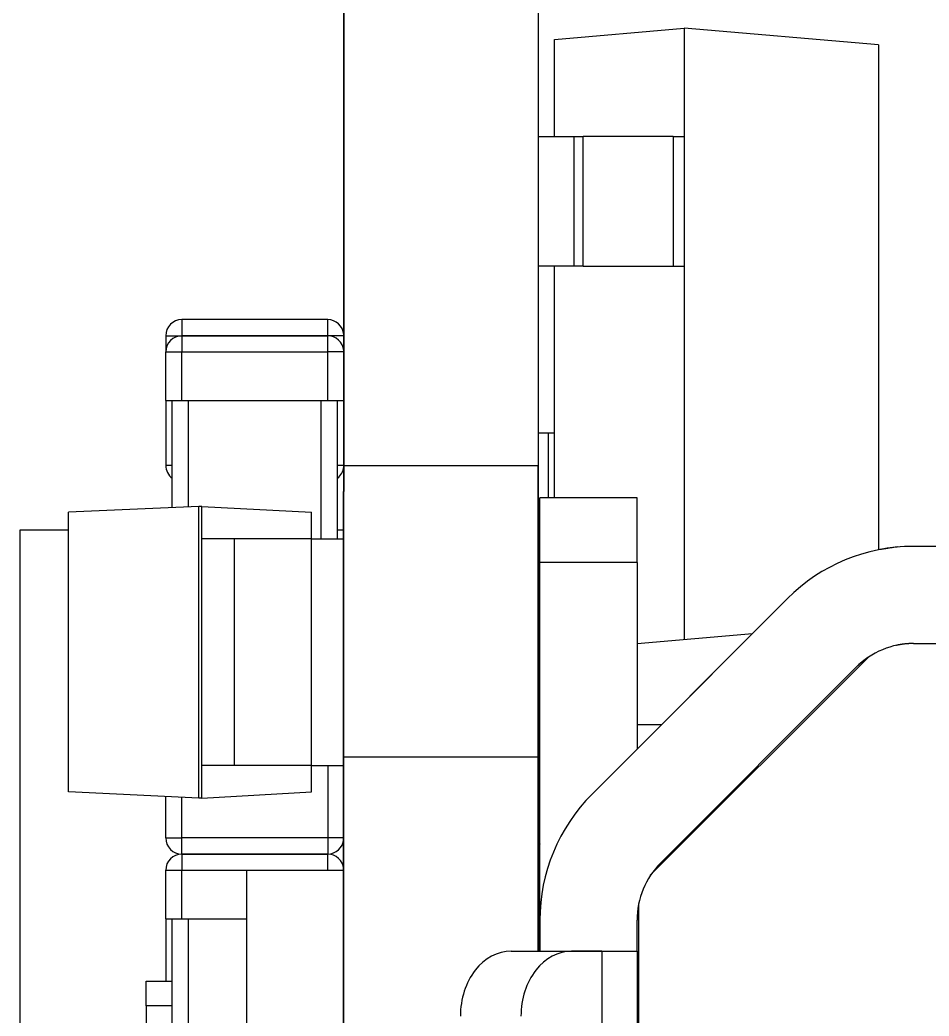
# Model space of a CAD drawing. Extents: x 68 to 194, y 85 to 140.
# Drawn here: x 183.542 to 186.348, y 107.65 to 110.725 of the extents above; entities that cross this region are included whole.
import ezdxf

# ---------------------------------------------------------------- set-up
doc = ezdxf.new("R2010")
doc.units = 0
doc.layers.add('View005', color=7, linetype='CONTINUOUS')

msp = doc.modelspace()

# ---------------------------------------------------------------- linework, layer by layer
at = {"layer": 'View005'}
for p, q in [((184.542, 122.95), (184.542, 109.35)), ((184.542, 122.95), (184.542, 109.35)), ((184.542, 122.95), (184.542, 109.35)), ((185.142, 122.95), (185.142, 109.35)), ((185.142, 122.95), (185.142, 109.35)), ((185.192, 110.665), (185.592, 110.7)), ((185.192, 110.665), (185.592, 110.7)), ((186.192, 110.648), (185.592, 110.7)), ((185.592, 110.7), (185.592, 110.365)), ((186.192, 110.648), (185.592, 110.7)), ((185.592, 110.7), (185.592, 110.365)), ((184.541, 110.668), (184.542, 110.668)), ((184.541, 110.668), (184.542, 110.668)), ((185.142, 110.668), (185.142, 110.668)), ((185.142, 110.668), (185.142, 110.668)), ((185.192, 110.365), (185.192, 110.665)), ((185.192, 110.365), (185.192, 110.665)), ((186.192, 110.648), (186.192, 109.089)), ((186.192, 110.648), (186.192, 109.089)), ((185.142, 110.365), (185.142, 110.365)), ((185.142, 110.365), (185.252, 110.365)), ((185.142, 110.365), (185.142, 110.365)), ((185.142, 110.365), (185.252, 110.365)), ((185.252, 110.365), (185.252, 109.965)), ((185.252, 110.365), (185.252, 109.965)), ((185.559, 110.365), (185.281, 110.365)), ((185.559, 110.365), (185.281, 110.365)), ((185.281, 109.965), (185.281, 110.365)), ((185.281, 109.965), (185.281, 110.365)), ((185.559, 110.365), (185.559, 109.965)), ((185.559, 110.365), (185.559, 109.965)), ((185.592, 110.365), (185.592, 109.965)), ((185.592, 110.365), (185.592, 109.965)), ((184.541, 110.267), (184.542, 110.267)), ((184.541, 110.267), (184.542, 110.267)), ((185.142, 110.267), (185.142, 110.267)), ((185.142, 110.267), (185.142, 110.267)), ((184.541, 109.968), (184.542, 109.968)), ((184.541, 109.968), (184.542, 109.968)), ((185.142, 109.968), (185.142, 109.968)), ((185.142, 109.968), (185.142, 109.968)), ((185.252, 109.965), (185.142, 109.965)), ((185.142, 109.965), (185.142, 109.965)), ((185.252, 109.965), (185.142, 109.965)), ((185.142, 109.965), (185.142, 109.965)), ((185.192, 109.25), (185.192, 109.965)), ((185.192, 109.25), (185.192, 109.965)), ((185.281, 109.965), (185.559, 109.965)), ((185.281, 109.965), (185.559, 109.965)), ((185.592, 109.965), (185.592, 109.45)), ((185.592, 109.965), (185.592, 109.45)), ((184.492, 109.8), (184.042, 109.8)), ((184.492, 109.8), (184.042, 109.8)), ((184.492, 109.8), (184.042, 109.8)), ((184.492, 109.8), (184.042, 109.8)), ((184.492, 109.8), (184.042, 109.8)), ((184.492, 109.8), (184.042, 109.8)), ((183.992, 109.75), (183.992, 109.7)), ((183.992, 109.75), (183.992, 109.7)), ((183.992, 109.75), (183.992, 109.7)), ((183.992, 109.75), (183.992, 109.7)), ((183.992, 109.75), (183.992, 109.7)), ((183.992, 109.75), (183.992, 109.7)), ((184.492, 109.75), (184.042, 109.75)), ((184.042, 109.75), (184.492, 109.75)), ((184.492, 109.75), (184.042, 109.75)), ((184.042, 109.75), (184.492, 109.75)), ((184.492, 109.75), (184.042, 109.75)), ((184.042, 109.75), (184.492, 109.75)), ((184.492, 109.75), (184.042, 109.75)), ((184.042, 109.75), (184.492, 109.75)), ((184.492, 109.75), (184.042, 109.75)), ((184.042, 109.75), (184.492, 109.75)), ((184.492, 109.75), (184.042, 109.75)), ((184.042, 109.75), (184.492, 109.75)), ((184.492, 109.75), (184.042, 109.75)), ((184.042, 109.75), (184.492, 109.75)), ((184.492, 109.75), (184.042, 109.75)), ((184.042, 109.75), (184.492, 109.75)), ((184.492, 109.75), (184.042, 109.75)), ((184.492, 109.75), (184.042, 109.75)), ((184.492, 109.75), (184.042, 109.75)), ((184.042, 109.75), (184.492, 109.75)), ((184.492, 109.75), (184.042, 109.75)), ((184.042, 109.75), (184.492, 109.75)), ((184.492, 109.75), (184.042, 109.75)), ((184.042, 109.75), (184.492, 109.75)), ((184.492, 109.75), (184.042, 109.75)), ((184.042, 109.75), (184.492, 109.75)), ((184.492, 109.75), (184.042, 109.75)), ((184.492, 109.75), (184.042, 109.75)), ((184.492, 109.75), (184.042, 109.75)), ((184.492, 109.75), (184.042, 109.75)), ((183.992, 109.55), (183.992, 109.7)), ((183.992, 109.55), (183.992, 109.7)), ((183.992, 109.55), (183.992, 109.7)), ((183.992, 109.55), (183.992, 109.7)), ((183.992, 109.55), (183.992, 109.7)), ((183.992, 109.55), (183.992, 109.7)), ((184.042, 109.55), (184.042, 109.7)), ((184.042, 109.55), (184.042, 109.7)), ((184.042, 109.7), (184.492, 109.7)), ((184.042, 109.7), (184.492, 109.7)), ((184.042, 109.55), (184.042, 109.7)), ((184.042, 109.55), (184.042, 109.7)), ((184.042, 109.7), (184.492, 109.7)), ((184.042, 109.7), (184.492, 109.7)), ((184.042, 109.55), (184.042, 109.7)), ((184.042, 109.7), (184.492, 109.7)), ((184.042, 109.55), (184.042, 109.7)), ((184.042, 109.7), (184.492, 109.7)), ((184.492, 109.55), (184.492, 109.7)), ((184.492, 109.55), (184.492, 109.7)), ((184.492, 109.55), (184.492, 109.7)), ((184.492, 109.55), (184.492, 109.7)), ((184.492, 109.55), (184.492, 109.7)), ((184.492, 109.55), (184.492, 109.7)), ((183.992, 109.55), (183.992, 109.35)), ((183.992, 109.55), (183.992, 109.35)), ((183.992, 109.55), (183.992, 109.35)), ((183.992, 109.55), (183.992, 109.35)), ((183.992, 109.55), (183.992, 109.35)), ((183.992, 109.55), (183.992, 109.35)), ((184.012, 109.22), (184.012, 109.55)), ((184.012, 109.22), (184.012, 109.55)), ((184.042, 109.55), (184.492, 109.55)), ((184.042, 109.55), (184.492, 109.55)), ((184.042, 109.55), (184.492, 109.55)), ((184.042, 109.55), (184.492, 109.55)), ((184.042, 109.55), (184.492, 109.55)), ((184.042, 109.55), (184.492, 109.55)), ((184.062, 109.222), (184.062, 109.55)), ((184.062, 109.222), (184.062, 109.55)), ((184.472, 109.123), (184.472, 109.55)), ((184.472, 109.123), (184.472, 109.55)), ((184.522, 109.123), (184.522, 109.55)), ((184.522, 109.123), (184.522, 109.55)), ((185.174, 109.45), (185.192, 109.45)), ((185.174, 109.45), (185.192, 109.45)), ((185.174, 109.25), (185.174, 109.45)), ((185.174, 109.25), (185.174, 109.45)), ((185.592, 109.45), (185.592, 109.05)), ((185.592, 109.45), (185.592, 109.05)), ((184.542, 109.35), (185.142, 109.35)), ((184.542, 109.35), (185.142, 109.35)), ((184.541, 109.332), (184.542, 109.332)), ((184.541, 109.332), (184.542, 109.332)), ((185.142, 109.332), (185.142, 107.85)), ((185.142, 109.332), (185.142, 107.85)), ((185.142, 109.332), (185.142, 107.85)), ((185.142, 109.332), (185.142, 107.85)), ((185.142, 109.332), (185.142, 109.332)), ((185.142, 109.332), (185.142, 109.332)), ((184.541, 108.278), (184.541, 109.269)), ((184.542, 109.269), (184.541, 109.269)), ((184.541, 108.278), (184.541, 109.269)), ((184.542, 109.269), (184.541, 109.269)), ((184.542, 108.278), (184.542, 109.269)), ((184.542, 108.278), (184.542, 109.269)), ((185.447, 109.25), (185.147, 109.25)), ((185.447, 109.25), (185.147, 109.25)), ((184.094, 109.223), (183.692, 109.205)), ((184.094, 109.223), (183.692, 109.205)), ((183.692, 108.342), (183.692, 109.205)), ((183.692, 108.342), (183.692, 109.205)), ((184.094, 108.323), (184.094, 109.223)), ((184.104, 109.223), (184.094, 109.223)), ((184.094, 108.323), (184.094, 109.223)), ((184.104, 109.223), (184.094, 109.223)), ((184.104, 108.323), (184.104, 109.223)), ((184.104, 109.223), (184.442, 109.205)), ((184.104, 108.323), (184.104, 109.223)), ((184.104, 109.223), (184.442, 109.205)), ((184.442, 109.123), (184.442, 109.205)), ((184.442, 109.123), (184.442, 109.205)), ((183.692, 109.15), (183.542, 109.15)), ((183.542, 109.15), (183.542, 105.65)), ((183.692, 109.15), (183.542, 109.15)), ((183.542, 109.15), (183.542, 105.65)), ((184.541, 109.15), (184.522, 109.15)), ((184.541, 109.15), (184.522, 109.15)), ((184.542, 109.15), (184.542, 109.15)), ((184.542, 109.15), (184.542, 109.15)), ((184.104, 108.423), (184.104, 109.123)), ((184.104, 108.423), (184.104, 109.123)), ((184.442, 109.123), (184.204, 109.123)), ((184.442, 109.123), (184.204, 109.123)), ((184.204, 108.423), (184.204, 109.123)), ((184.204, 108.423), (184.204, 109.123)), ((184.442, 108.423), (184.442, 109.123)), ((184.442, 108.423), (184.442, 109.123)), ((186.397, 109.1), (186.3, 109.1)), ((186.397, 109.1), (186.3, 109.1)), ((185.147, 109.07), (185.142, 109.07)), ((185.142, 109.07), (185.142, 109.07)), ((185.147, 109.07), (185.142, 109.07)), ((185.142, 109.07), (185.142, 109.07)), ((185.147, 107.85), (185.147, 109.05)), ((185.147, 107.85), (185.147, 109.05)), ((185.447, 109.05), (185.147, 109.05)), ((185.447, 109.05), (185.147, 109.05)), ((185.447, 109.05), (185.447, 108.474)), ((185.447, 109.05), (185.447, 108.474)), ((185.592, 109.05), (185.592, 108.812)), ((185.592, 109.05), (185.592, 108.812)), ((185.911, 108.939), (185.308, 108.335)), ((185.911, 108.939), (185.308, 108.335)), ((185.911, 108.939), (185.447, 108.474)), ((185.911, 108.939), (185.447, 108.474)), ((185.803, 108.83), (185.447, 108.799)), ((185.803, 108.83), (185.447, 108.799)), ((186.3, 108.8), (186.397, 108.8)), ((186.3, 108.8), (186.397, 108.8)), ((186.162, 108.758), (185.488, 108.085)), ((186.162, 108.758), (185.488, 108.085)), ((185.52, 108.123), (186.123, 108.727)), ((185.52, 108.123), (186.123, 108.727)), ((185.142, 108.62), (185.142, 108.62)), ((185.142, 108.62), (185.147, 108.62)), ((185.142, 108.62), (185.142, 108.62)), ((185.142, 108.62), (185.147, 108.62)), ((185.147, 108.55), (185.142, 108.55)), ((185.142, 108.55), (185.142, 108.55)), ((185.147, 108.55), (185.142, 108.55)), ((185.142, 108.55), (185.142, 108.55)), ((185.447, 108.55), (185.522, 108.55)), ((185.447, 108.55), (185.522, 108.55)), ((184.542, 108.45), (185.142, 108.45)), ((184.542, 102.25), (184.542, 108.45)), ((184.542, 108.45), (185.142, 108.45)), ((184.542, 102.25), (184.542, 108.45)), ((184.542, 102.25), (184.542, 108.45)), ((185.142, 107.85), (185.142, 108.45)), ((185.142, 107.85), (185.142, 108.45)), ((184.442, 108.423), (184.204, 108.423)), ((184.442, 108.423), (184.204, 108.423)), ((184.442, 108.342), (184.442, 108.423)), ((184.442, 108.342), (184.442, 108.423)), ((184.492, 108.423), (184.492, 108.2)), ((184.492, 108.423), (184.492, 108.2)), ((184.492, 108.423), (184.492, 108.2)), ((184.492, 108.423), (184.492, 108.2)), ((184.492, 108.423), (184.492, 108.2)), ((184.492, 108.423), (184.492, 108.2)), ((184.094, 108.323), (183.692, 108.342)), ((184.094, 108.323), (183.692, 108.342)), ((184.104, 108.323), (184.442, 108.342)), ((184.104, 108.323), (184.442, 108.342)), ((183.992, 108.2), (183.992, 108.328)), ((183.992, 108.2), (183.992, 108.328)), ((183.992, 108.2), (183.992, 108.328)), ((183.992, 108.2), (183.992, 108.328)), ((183.992, 108.2), (183.992, 108.328)), ((183.992, 108.2), (183.992, 108.328)), ((184.042, 108.2), (184.042, 108.326)), ((184.042, 108.2), (184.042, 108.326)), ((184.042, 108.2), (184.042, 108.326)), ((184.042, 108.2), (184.042, 108.326)), ((184.042, 108.2), (184.042, 108.326)), ((184.042, 108.2), (184.042, 108.326)), ((184.104, 108.323), (184.094, 108.323)), ((184.104, 108.323), (184.094, 108.323)), ((184.542, 108.278), (184.541, 108.278)), ((184.541, 108.125), (184.541, 108.278)), ((184.542, 108.278), (184.541, 108.278)), ((184.541, 108.125), (184.541, 108.278)), ((184.542, 108.125), (184.542, 108.278)), ((184.542, 108.125), (184.542, 108.278)), ((184.492, 108.2), (184.042, 108.2)), ((184.492, 108.2), (184.042, 108.2)), ((184.492, 108.2), (184.042, 108.2)), ((184.492, 108.2), (184.042, 108.2)), ((184.492, 108.2), (184.042, 108.2)), ((184.492, 108.2), (184.042, 108.2)), ((184.492, 108.15), (184.042, 108.15)), ((184.492, 108.15), (184.042, 108.15)), ((184.492, 108.15), (184.042, 108.15)), ((184.042, 108.15), (184.492, 108.15)), ((184.492, 108.15), (184.042, 108.15)), ((184.492, 108.15), (184.042, 108.15)), ((184.492, 108.15), (184.042, 108.15)), ((184.042, 108.15), (184.492, 108.15)), ((184.492, 108.15), (184.042, 108.15)), ((184.492, 108.15), (184.042, 108.15)), ((184.492, 108.15), (184.042, 108.15)), ((184.492, 108.15), (184.042, 108.15)), ((184.492, 108.15), (184.042, 108.15)), ((184.492, 108.15), (184.042, 108.15)), ((184.492, 108.15), (184.042, 108.15)), ((184.492, 108.15), (184.042, 108.15)), ((184.492, 108.15), (184.042, 108.15)), ((184.042, 108.15), (184.492, 108.15)), ((184.492, 108.15), (184.042, 108.15)), ((184.042, 108.15), (184.492, 108.15)), ((184.492, 108.15), (184.042, 108.15)), ((184.492, 108.15), (184.042, 108.15)), ((184.492, 108.15), (184.042, 108.15)), ((184.492, 108.15), (184.042, 108.15)), ((184.492, 108.15), (184.042, 108.15)), ((184.492, 108.15), (184.042, 108.15)), ((184.492, 108.15), (184.042, 108.15)), ((184.492, 108.15), (184.042, 108.15)), ((184.492, 108.15), (184.042, 108.15)), ((184.042, 108.15), (184.492, 108.15)), ((184.492, 108.15), (184.042, 108.15)), ((184.042, 108.15), (184.492, 108.15)), ((184.542, 108.125), (184.541, 108.125)), ((184.541, 107.575), (184.541, 108.125)), ((184.542, 108.125), (184.541, 108.125)), ((184.541, 107.575), (184.541, 108.125)), ((184.542, 107.575), (184.542, 108.125)), ((184.542, 107.575), (184.542, 108.125)), ((183.992, 107.95), (183.992, 108.1)), ((183.992, 107.95), (183.992, 108.1)), ((183.992, 107.95), (183.992, 108.1)), ((183.992, 107.95), (183.992, 108.1)), ((183.992, 107.95), (183.992, 108.1)), ((183.992, 107.95), (183.992, 108.1)), ((184.042, 107.95), (184.042, 108.1)), ((184.042, 107.95), (184.042, 108.1)), ((184.042, 108.1), (184.242, 108.1)), ((184.042, 108.1), (184.242, 108.1)), ((184.042, 107.95), (184.042, 108.1)), ((184.042, 107.95), (184.042, 108.1)), ((184.042, 108.1), (184.242, 108.1)), ((184.042, 108.1), (184.242, 108.1)), ((184.042, 107.95), (184.042, 108.1)), ((184.042, 108.1), (184.242, 108.1)), ((184.042, 107.95), (184.042, 108.1)), ((184.042, 108.1), (184.242, 108.1)), ((184.242, 107.6), (184.242, 108.1)), ((184.242, 108.1), (184.541, 108.1)), ((184.242, 107.6), (184.242, 108.1)), ((184.242, 108.1), (184.541, 108.1)), ((184.542, 108.1), (184.542, 108.1)), ((184.542, 108.1), (184.542, 108.1)), ((185.452, 107.996), (185.452, 107.14)), ((185.452, 107.996), (185.452, 107.14)), ((183.992, 107.95), (183.992, 107.758)), ((183.992, 107.95), (183.992, 107.758)), ((183.992, 107.95), (183.992, 107.758)), ((183.992, 107.95), (183.992, 107.758)), ((183.992, 107.95), (183.992, 107.758)), ((183.992, 107.95), (183.992, 107.758)), ((184.012, 107.35), (184.012, 107.95)), ((184.012, 107.35), (184.012, 107.95)), ((184.042, 107.95), (184.242, 107.95)), ((184.042, 107.95), (184.242, 107.95)), ((184.042, 107.95), (184.242, 107.95)), ((184.042, 107.95), (184.242, 107.95)), ((184.042, 107.95), (184.242, 107.95)), ((184.042, 107.95), (184.242, 107.95)), ((184.062, 107.35), (184.062, 107.95)), ((184.062, 107.35), (184.062, 107.95)), ((185.147, 107.946), (185.147, 107.85)), ((185.147, 107.946), (185.147, 107.85)), ((185.447, 107.85), (185.447, 107.946)), ((185.447, 107.85), (185.447, 107.946)), ((185.058, 107.85), (185.245, 107.85)), ((185.058, 107.85), (185.245, 107.85)), ((185.147, 107.85), (185.338, 107.85)), ((185.147, 107.85), (185.338, 107.85)), ((185.338, 107.85), (185.245, 107.85)), ((185.338, 107.85), (185.245, 107.85)), ((185.338, 107.85), (185.338, 102.85)), ((185.338, 107.85), (185.338, 102.85)), ((185.447, 107.85), (185.447, 102.85)), ((185.447, 107.85), (185.447, 102.85)), ((183.932, 107.758), (184.012, 107.758)), ((183.932, 107.758), (184.012, 107.758)), ((183.932, 107.682), (183.932, 106.818)), ((183.932, 107.682), (183.932, 106.818)), ((184.012, 107.682), (183.932, 107.682)), ((184.012, 107.682), (183.932, 107.682))]:
    msp.add_line(p, q, dxfattribs=at)
for centre, radius, start, end in [((184.042, 109.75), 0.05, 90, 180), ((184.042, 109.75), 0.05, 90, 180), ((184.042, 109.75), 0.05, 90, -180), ((184.042, 109.75), 0.05, 90, -180), ((184.042, 109.75), 0.05, 90, -180), ((184.042, 109.75), 0.05, 90, -180), ((184.042, 109.75), 0.05, 90, 180), ((184.042, 109.75), 0.05, 90, 180), ((184.492, 109.75), 0.05, 4.8088, 90), ((184.492, 109.75), 0.05, 4.8088, 90), ((184.492, 109.75), 0.05, 4.8088, 90), ((184.492, 109.75), 0.05, 4.8088, 90), ((184.492, 109.75), 0.05, 4.8088, 90), ((184.492, 109.75), 0.05, 4.8088, 90), ((184.492, 109.75), 0.05, 4.8088, 90), ((184.492, 109.75), 0.05, 4.8088, 90), ((184.042, 109.7), 0.05, 90, 180), ((184.042, 109.7), 0.05, 90, 180), ((184.042, 109.7), 0.05, 90, -180), ((184.042, 109.7), 0.05, 90, -180), ((184.042, 109.7), 0.05, 90, -180), ((184.042, 109.7), 0.05, 90, -180), ((184.042, 109.7), 0.05, 90, 180), ((184.042, 109.7), 0.05, 90, 180), ((184.492, 109.7), 0.05, 4.8088, 90), ((184.492, 109.7), 0.05, 4.8088, 90), ((184.492, 109.7), 0.05, 4.8088, 90), ((184.492, 109.7), 0.05, 4.8088, 90), ((184.492, 109.7), 0.05, 4.8088, 90), ((184.492, 109.7), 0.05, 4.8088, 90), ((184.492, 109.75), 0.05, 0, 0.3624), ((184.492, 109.75), 0.05, 0, 0.3624), ((184.492, 109.75), 0.05, 0, 0.3624), ((184.492, 109.75), 0.05, 0, 0.3624), ((184.492, 109.75), 0.05, 0, 0.3624), ((184.492, 109.75), 0.05, 0, 0.3624), ((184.492, 109.75), 0.05, 0, 0.3624), ((184.492, 109.75), 0.05, 0, 0.3624), ((184.492, 109.7), 0.05, 0, 0.3624), ((184.492, 109.7), 0.05, 0, 0.3624), ((184.492, 109.7), 0.05, 0, 0.3624), ((184.492, 109.7), 0.05, 0, 0.3624), ((184.492, 109.7), 0.05, 0, 0.3624), ((184.492, 109.7), 0.05, 0, 0.3624), ((184.042, 109.35), 0.05, 180, -126.87), ((184.042, 109.35), 0.05, 180, -126.87), ((184.042, 109.35), 0.05, 180, -126.87), ((184.042, 109.35), 0.05, 180, -126.87), ((184.042, 109.35), 0.05, 180, -126.87), ((184.042, 109.35), 0.05, 180, -126.87), ((184.042, 109.35), 0.05, 180, -126.87), ((184.042, 109.35), 0.05, 180, -126.87), ((184.492, 109.35), 0.05, -0.3624, 0), ((184.492, 109.35), 0.05, -0.3624, 0), ((184.492, 109.35), 0.05, -0.3624, 0), ((184.492, 109.35), 0.05, -0.3624, 0), ((184.492, 109.35), 0.05, -0.3624, 0), ((184.492, 109.35), 0.05, -0.3624, 0), ((184.492, 109.35), 0.05, -0.3624, 0), ((184.492, 109.35), 0.05, -0.3624, 0), ((184.492, 109.35), 0.05, -53.1301, -4.8088), ((184.492, 109.35), 0.05, -53.1301, -4.8088), ((184.492, 109.35), 0.05, -53.1301, -4.8088), ((184.492, 109.35), 0.05, -53.1301, -4.8088), ((184.492, 109.35), 0.05, -53.1301, -4.8088), ((184.492, 109.35), 0.05, -53.1301, -4.8088), ((184.492, 109.35), 0.05, -53.1301, -4.8088), ((184.492, 109.35), 0.05, -53.1301, -4.8088), ((186.3, 108.55), 0.55, 90, 135), ((186.3, 108.55), 0.55, 90, 135), ((186.3, 108.55), 0.25, 90, 135), ((186.3, 108.55), 0.25, 90, 135), ((186.3, 108.55), 0.25, 123.522, 135.051), ((186.3, 108.55), 0.25, 123.522, 135.051), ((185.697, 107.946), 0.55, 135, 180), ((185.697, 107.946), 0.55, 135, 180), ((184.042, 108.2), 0.05, 180, -90), ((184.042, 108.2), 0.05, 180, -90), ((184.042, 108.2), 0.05, 180, -90), ((184.042, 108.2), 0.05, 180, -90), ((184.042, 108.2), 0.05, 180, -90), ((184.042, 108.2), 0.05, 180, -90), ((184.042, 108.2), 0.05, 180, -90), ((184.042, 108.2), 0.05, 180, -90), ((184.042, 108.2), 0.05, 180, -90), ((184.042, 108.2), 0.05, 180, -90), ((184.492, 108.2), 0.05, -90, -4.8088), ((184.492, 108.2), 0.05, -90, -4.8088), ((184.492, 108.2), 0.05, -90, -4.8088), ((184.492, 108.2), 0.05, -90, -4.8088), ((184.492, 108.2), 0.05, -90, -4.8088), ((184.492, 108.2), 0.05, -90, -4.8088), ((184.492, 108.2), 0.05, -90, -4.8088), ((184.492, 108.2), 0.05, -90, -4.8088), ((184.492, 108.2), 0.05, -90, -4.8088), ((184.492, 108.2), 0.05, -90, -4.8088), ((184.492, 108.2), 0.05, -90, -4.8088), ((184.492, 108.2), 0.05, -90, -4.8088), ((184.492, 108.2), 0.05, -90, -4.8088), ((184.492, 108.2), 0.05, -90, -4.8088), ((184.492, 108.2), 0.05, -90, -4.8088), ((184.492, 108.2), 0.05, -90, -4.8088), ((184.492, 108.2), 0.05, -90, -4.8088), ((184.492, 108.2), 0.05, -90, -4.8088), ((184.492, 108.2), 0.05, -0.3624, 0), ((184.492, 108.2), 0.05, -0.3624, 0), ((184.492, 108.2), 0.05, -0.3624, 0), ((184.492, 108.2), 0.05, -0.3624, 0), ((184.492, 108.2), 0.05, -0.3624, 0), ((184.492, 108.2), 0.05, -0.3624, 0), ((184.492, 108.2), 0.05, -0.3624, 0), ((184.492, 108.2), 0.05, -0.3624, 0), ((184.492, 108.2), 0.05, -0.3624, 0), ((184.492, 108.2), 0.05, -0.3624, 0), ((184.492, 108.2), 0.05, -0.3624, 0), ((184.492, 108.2), 0.05, -0.3624, 0), ((184.492, 108.2), 0.05, -0.3624, 0), ((184.492, 108.2), 0.05, -0.3624, 0), ((184.492, 108.2), 0.05, -0.3624, 0), ((184.492, 108.2), 0.05, -0.3624, 0), ((184.492, 108.2), 0.05, -0.3624, 0), ((184.492, 108.2), 0.05, -0.3624, 0), ((185.242, 108.15), 0.1, 161.805, 176.6), ((185.242, 108.15), 0.1, 161.805, 176.6), ((185.242, 108.15), 0.1, 161.805, 176.6), ((185.242, 108.15), 0.1, 161.805, 176.6), ((185.242, 108.15), 0.1, 161.805, 176.6), ((185.242, 108.15), 0.1, 161.805, 176.6), ((184.042, 108.1), 0.05, 90, 180), ((184.042, 108.1), 0.05, 90, 180), ((184.042, 108.1), 0.05, 90, -180), ((184.042, 108.1), 0.05, 90, -180), ((184.042, 108.1), 0.05, 90, -180), ((184.042, 108.1), 0.05, 90, -180), ((184.042, 108.1), 0.05, 90, 180), ((184.042, 108.1), 0.05, 90, 180), ((184.492, 108.1), 0.05, 4.8088, 90), ((184.492, 108.1), 0.05, 4.8088, 90), ((184.492, 108.1), 0.05, 4.8088, 90), ((184.492, 108.1), 0.05, 4.8088, 90), ((184.492, 108.1), 0.05, 4.8088, 90), ((184.492, 108.1), 0.05, 4.8088, 90), ((185.242, 108.15), 0.1, 179.744, 180), ((185.242, 108.15), 0.1, 179.744, 180), ((185.242, 108.15), 0.1, 179.744, 180), ((185.242, 108.15), 0.1, 179.744, 180), ((185.242, 108.15), 0.1, 179.744, 180), ((185.242, 108.15), 0.1, 179.744, 180), ((185.697, 107.946), 0.25, 135, 180), ((185.697, 107.946), 0.25, 135, 180), ((185.697, 107.946), 0.25, 135, 180), ((185.697, 107.946), 0.25, 135, 180), ((184.492, 108.1), 0.05, 0, 0.3624), ((184.492, 108.1), 0.05, 0, 0.3624), ((184.492, 108.1), 0.05, 0, 0.3624), ((184.492, 108.1), 0.05, 0, 0.3624), ((184.492, 108.1), 0.05, 0, 0.3624), ((184.492, 108.1), 0.05, 0, 0.3624)]:
    msp.add_arc(centre, radius, start, end, dxfattribs=at)
for centre, major_axis, start_param, end_param in [((185.058, 107.65), (0, 0.2), -6.28319, -4.71239), ((185.058, 107.65), (0, 0.2), -6.28319, -4.71239), ((185.245, 107.65), (0, -0.2), 3.14159, 4.71239), ((185.245, 107.65), (0, -0.2), 3.14159, 4.71239)]:
    msp.add_ellipse(centre, major_axis=major_axis, ratio=0.781629, start_param=start_param, end_param=end_param, dxfattribs=at)
for points, degree in [([(185.142, 111.032), (185.142, 110.926), (185.142, 110.774), (185.142, 110.667)], 3), ([(185.142, 111.032), (185.142, 110.926), (185.142, 110.774), (185.142, 110.667)], 3), ([(185.142, 111.032), (185.142, 110.926), (185.142, 110.774), (185.142, 110.667)], 3), ([(185.142, 111.032), (185.142, 110.926), (185.142, 110.774), (185.142, 110.667)], 3), ([(184.541, 110.96), (184.541, 110.864), (184.541, 110.751), (184.541, 110.668)], 3), ([(184.541, 110.96), (184.541, 110.864), (184.541, 110.751), (184.541, 110.668)], 3), ([(184.542, 110.96), (184.542, 110.864), (184.542, 110.751), (184.542, 110.668)], 3), ([(184.542, 110.96), (184.542, 110.864), (184.542, 110.751), (184.542, 110.668)], 3), ([(185.252, 110.365), (185.253, 110.365), (185.281, 110.365)], 2), ([(185.252, 110.365), (185.253, 110.365), (185.281, 110.365)], 2), ([(185.559, 110.365), (185.59, 110.365), (185.592, 110.365)], 2), ([(185.559, 110.365), (185.59, 110.365), (185.592, 110.365)], 2), ([(185.281, 109.965), (185.253, 109.965), (185.252, 109.965)], 2), ([(185.281, 109.965), (185.253, 109.965), (185.252, 109.965)], 2), ([(185.559, 109.965), (185.59, 109.965), (185.592, 109.965)], 2), ([(185.559, 109.965), (185.59, 109.965), (185.592, 109.965)], 2), ([(184.042, 109.8), (184.042, 109.801), (184.042, 109.777), (184.042, 109.75)], 3), ([(184.042, 109.8), (184.042, 109.801), (184.042, 109.777), (184.042, 109.75)], 3), ([(184.042, 109.8), (184.042, 109.801), (184.042, 109.777), (184.042, 109.75)], 3), ([(184.042, 109.8), (184.042, 109.801), (184.042, 109.777), (184.042, 109.75)], 3), ([(184.042, 109.8), (184.042, 109.801), (184.042, 109.777), (184.042, 109.75)], 3), ([(184.042, 109.8), (184.042, 109.801), (184.042, 109.777), (184.042, 109.75)], 3), ([(184.492, 109.75), (184.492, 109.777), (184.492, 109.801), (184.492, 109.8)], 3), ([(184.492, 109.75), (184.492, 109.777), (184.492, 109.801), (184.492, 109.8)], 3), ([(184.492, 109.75), (184.492, 109.777), (184.492, 109.801), (184.492, 109.8)], 3), ([(184.492, 109.75), (184.492, 109.777), (184.492, 109.801), (184.492, 109.8)], 3), ([(184.492, 109.75), (184.492, 109.777), (184.492, 109.801), (184.492, 109.8)], 3), ([(184.492, 109.75), (184.492, 109.777), (184.492, 109.801), (184.492, 109.8)], 3), ([(183.992, 109.75), (183.991, 109.75), (184.015, 109.75), (184.042, 109.75)], 3), ([(183.992, 109.75), (183.991, 109.75), (184.015, 109.75), (184.042, 109.75)], 3), ([(183.992, 109.75), (183.991, 109.75), (184.015, 109.75), (184.042, 109.75)], 3), ([(183.992, 109.75), (183.991, 109.75), (184.015, 109.75), (184.042, 109.75)], 3), ([(183.992, 109.75), (183.991, 109.75), (184.015, 109.75), (184.042, 109.75)], 3), ([(183.992, 109.75), (183.991, 109.75), (184.015, 109.75), (184.042, 109.75)], 3), ([(184.042, 109.75), (184.042, 109.751), (184.042, 109.727), (184.042, 109.7)], 3), ([(184.042, 109.75), (184.042, 109.751), (184.042, 109.727), (184.042, 109.7)], 3), ([(184.042, 109.75), (184.042, 109.751), (184.042, 109.727), (184.042, 109.7)], 3), ([(184.042, 109.75), (184.042, 109.751), (184.042, 109.727), (184.042, 109.7)], 3), ([(184.042, 109.75), (184.042, 109.751), (184.042, 109.727), (184.042, 109.7)], 3), ([(184.042, 109.75), (184.042, 109.751), (184.042, 109.727), (184.042, 109.7)], 3), ([(184.492, 109.7), (184.492, 109.727), (184.492, 109.751), (184.492, 109.75)], 3), ([(184.492, 109.7), (184.492, 109.727), (184.492, 109.751), (184.492, 109.75)], 3), ([(184.492, 109.7), (184.492, 109.727), (184.492, 109.751), (184.492, 109.75)], 3), ([(184.492, 109.7), (184.492, 109.727), (184.492, 109.751), (184.492, 109.75)], 3), ([(184.492, 109.7), (184.492, 109.727), (184.492, 109.751), (184.492, 109.75)], 3), ([(184.492, 109.7), (184.492, 109.727), (184.492, 109.751), (184.492, 109.75)], 3), ([(184.541, 109.75), (184.54, 109.75), (184.517, 109.75), (184.492, 109.75)], 3), ([(184.541, 109.75), (184.54, 109.75), (184.517, 109.75), (184.492, 109.75)], 3), ([(184.541, 109.75), (184.54, 109.75), (184.517, 109.75), (184.492, 109.75)], 3), ([(184.541, 109.75), (184.54, 109.75), (184.517, 109.75), (184.492, 109.75)], 3), ([(184.541, 109.75), (184.54, 109.75), (184.517, 109.75), (184.492, 109.75)], 3), ([(184.541, 109.75), (184.54, 109.75), (184.517, 109.75), (184.492, 109.75)], 3), ([(184.542, 109.75), (184.542, 109.75)], 1), ([(184.542, 109.75), (184.542, 109.75)], 1), ([(184.542, 109.75), (184.542, 109.75)], 1), ([(184.542, 109.75), (184.542, 109.75)], 1), ([(184.542, 109.75), (184.542, 109.75)], 1), ([(184.542, 109.75), (184.542, 109.75)], 1), ([(183.992, 109.7), (183.991, 109.7), (184.015, 109.7), (184.042, 109.7)], 3), ([(183.992, 109.7), (183.991, 109.7), (184.015, 109.7), (184.042, 109.7)], 3), ([(183.992, 109.7), (183.991, 109.7), (184.015, 109.7), (184.042, 109.7)], 3), ([(183.992, 109.7), (183.991, 109.7), (184.015, 109.7), (184.042, 109.7)], 3), ([(183.992, 109.7), (183.991, 109.7), (184.015, 109.7), (184.042, 109.7)], 3), ([(183.992, 109.7), (183.991, 109.7), (184.015, 109.7), (184.042, 109.7)], 3), ([(184.541, 109.7), (184.54, 109.7), (184.517, 109.7), (184.492, 109.7)], 3), ([(184.541, 109.7), (184.54, 109.7), (184.517, 109.7), (184.492, 109.7)], 3), ([(184.541, 109.7), (184.54, 109.7), (184.517, 109.7), (184.492, 109.7)], 3), ([(184.541, 109.7), (184.54, 109.7), (184.517, 109.7), (184.492, 109.7)], 3), ([(184.541, 109.7), (184.54, 109.7), (184.517, 109.7), (184.492, 109.7)], 3), ([(184.541, 109.7), (184.54, 109.7), (184.517, 109.7), (184.492, 109.7)], 3), ([(184.542, 109.7), (184.542, 109.7)], 1), ([(184.542, 109.7), (184.542, 109.7)], 1), ([(184.542, 109.7), (184.542, 109.7)], 1), ([(184.542, 109.7), (184.542, 109.7)], 1), ([(184.542, 109.7), (184.542, 109.7)], 1), ([(184.542, 109.7), (184.542, 109.7)], 1), ([(183.992, 109.55), (183.991, 109.55), (184.015, 109.55), (184.042, 109.55)], 3), ([(183.992, 109.55), (183.991, 109.55), (184.015, 109.55), (184.042, 109.55)], 3), ([(183.992, 109.55), (183.991, 109.55), (184.015, 109.55), (184.042, 109.55)], 3), ([(183.992, 109.55), (183.991, 109.55), (184.015, 109.55), (184.042, 109.55)], 3), ([(183.992, 109.55), (183.991, 109.55), (184.015, 109.55), (184.042, 109.55)], 3), ([(183.992, 109.55), (183.991, 109.55), (184.015, 109.55), (184.042, 109.55)], 3), ([(184.492, 109.55), (184.517, 109.55), (184.54, 109.55), (184.541, 109.55)], 3), ([(184.492, 109.55), (184.517, 109.55), (184.54, 109.55), (184.541, 109.55)], 3), ([(184.492, 109.55), (184.517, 109.55), (184.54, 109.55), (184.541, 109.55)], 3), ([(184.492, 109.55), (184.517, 109.55), (184.54, 109.55), (184.541, 109.55)], 3), ([(184.492, 109.55), (184.517, 109.55), (184.54, 109.55), (184.541, 109.55)], 3), ([(184.492, 109.55), (184.517, 109.55), (184.54, 109.55), (184.541, 109.55)], 3), ([(184.542, 109.55), (184.542, 109.55)], 1), ([(184.542, 109.55), (184.542, 109.55)], 1), ([(184.542, 109.55), (184.542, 109.55)], 1), ([(184.542, 109.55), (184.542, 109.55)], 1), ([(184.542, 109.55), (184.542, 109.55)], 1), ([(184.542, 109.55), (184.542, 109.55)], 1), ([(185.142, 109.45), (185.142, 109.45)], 1), ([(185.142, 109.45), (185.146, 109.45), (185.174, 109.45)], 2), ([(185.142, 109.45), (185.142, 109.45)], 1), ([(185.142, 109.45), (185.146, 109.45), (185.174, 109.45)], 2), ([(184.012, 109.35), (183.992, 109.35), (183.992, 109.35)], 2), ([(184.012, 109.35), (183.992, 109.35), (183.992, 109.35)], 2), ([(184.012, 109.35), (183.992, 109.35), (183.992, 109.35)], 2), ([(184.012, 109.35), (183.992, 109.35), (183.992, 109.35)], 2), ([(184.012, 109.35), (183.992, 109.35), (183.992, 109.35)], 2), ([(184.012, 109.35), (183.992, 109.35), (183.992, 109.35)], 2), ([(184.541, 109.35), (184.539, 109.35), (184.522, 109.35)], 2), ([(184.541, 109.35), (184.539, 109.35), (184.522, 109.35)], 2), ([(184.541, 109.35), (184.539, 109.35), (184.522, 109.35)], 2), ([(184.541, 109.35), (184.539, 109.35), (184.522, 109.35)], 2), ([(184.541, 109.35), (184.539, 109.35), (184.522, 109.35)], 2), ([(184.541, 109.35), (184.539, 109.35), (184.522, 109.35)], 2), ([(184.542, 108.45), (184.542, 108.801), (184.542, 109.131), (184.542, 109.35)], 3), ([(184.542, 108.45), (184.542, 108.801), (184.542, 109.131), (184.542, 109.35)], 3), ([(184.542, 108.45), (184.542, 108.801), (184.542, 109.131), (184.542, 109.35)], 3), ([(184.542, 109.35), (184.542, 109.35)], 1), ([(184.542, 109.35), (184.542, 109.35)], 1), ([(184.542, 109.35), (184.542, 109.35)], 1), ([(184.542, 109.35), (184.542, 109.35)], 1), ([(184.542, 109.35), (184.542, 109.35)], 1), ([(184.542, 109.35), (184.542, 109.35)], 1), ([(185.142, 108.45), (185.142, 108.801), (185.142, 109.131), (185.142, 109.35)], 3), ([(185.142, 108.45), (185.142, 108.801), (185.142, 109.131), (185.142, 109.35)], 3), ([(184.541, 109.333), (184.541, 109.308), (184.541, 109.269)], 2), ([(184.541, 109.333), (184.541, 109.308), (184.541, 109.269)], 2), ([(184.542, 109.333), (184.542, 109.308), (184.542, 109.269)], 2), ([(184.542, 109.333), (184.542, 109.308), (184.542, 109.269)], 2), ([(185.147, 109.05), (185.147, 109.157), (185.147, 109.252), (185.147, 109.25)], 3), ([(185.147, 109.05), (185.147, 109.157), (185.147, 109.252), (185.147, 109.25)], 3), ([(185.447, 109.05), (185.447, 109.157), (185.447, 109.252), (185.447, 109.25)], 3), ([(185.447, 109.05), (185.447, 109.157), (185.447, 109.252), (185.447, 109.25)], 3), ([(184.204, 109.123), (184.151, 109.123), (184.103, 109.123), (184.104, 109.123)], 3), ([(184.204, 109.123), (184.151, 109.123), (184.103, 109.123), (184.104, 109.123)], 3), ([(184.442, 109.123), (184.493, 109.123), (184.539, 109.123), (184.541, 109.123)], 3), ([(184.442, 109.123), (184.493, 109.123), (184.539, 109.123), (184.541, 109.123)], 3), ([(184.542, 109.123), (184.542, 109.123)], 1), ([(184.542, 109.123), (184.542, 109.123)], 1), ([(186.25, 109.098), (186.197, 109.09)], 1), ([(186.25, 109.098), (186.197, 109.09)], 1), ([(186.249, 109.098), (186.25, 109.098)], 1), ([(186.249, 109.098), (186.25, 109.098)], 1), ([(186.25, 108.795), (186.248, 108.794)], 1), ([(186.25, 108.795), (186.248, 108.794)], 1), ([(186.3, 108.8), (186.275, 108.8), (186.25, 108.795)], 2), ([(186.3, 108.8), (186.275, 108.8), (186.25, 108.795)], 2), ([(186.197, 108.778), (186.197, 108.778)], 1), ([(186.197, 108.778), (186.197, 108.778)], 1), ([(184.204, 108.423), (184.151, 108.423), (184.103, 108.423), (184.104, 108.423)], 3), ([(184.204, 108.423), (184.151, 108.423), (184.103, 108.423), (184.104, 108.423)], 3), ([(184.442, 108.423), (184.493, 108.423), (184.539, 108.423), (184.541, 108.423)], 3), ([(184.442, 108.423), (184.493, 108.423), (184.539, 108.423), (184.541, 108.423)], 3), ([(184.542, 108.423), (184.542, 108.423)], 1), ([(184.542, 108.423), (184.542, 108.423)], 1), ([(183.992, 108.2), (183.991, 108.2), (184.015, 108.2), (184.042, 108.2)], 3), ([(183.992, 108.2), (183.991, 108.2), (184.015, 108.2), (184.042, 108.2)], 3), ([(183.992, 108.2), (183.991, 108.2), (184.015, 108.2), (184.042, 108.2)], 3), ([(183.992, 108.2), (183.991, 108.2), (184.015, 108.2), (184.042, 108.2)], 3), ([(183.992, 108.2), (183.991, 108.2), (184.015, 108.2), (184.042, 108.2)], 3), ([(183.992, 108.2), (183.991, 108.2), (184.015, 108.2), (184.042, 108.2)], 3), ([(184.042, 108.15), (184.042, 108.149), (184.042, 108.173), (184.042, 108.2)], 3), ([(184.042, 108.15), (184.042, 108.149), (184.042, 108.173), (184.042, 108.2)], 3), ([(184.042, 108.15), (184.042, 108.149), (184.042, 108.173), (184.042, 108.2)], 3), ([(184.042, 108.15), (184.042, 108.149), (184.042, 108.173), (184.042, 108.2)], 3), ([(184.042, 108.15), (184.042, 108.149), (184.042, 108.173), (184.042, 108.2)], 3), ([(184.042, 108.15), (184.042, 108.149), (184.042, 108.173), (184.042, 108.2)], 3), ([(184.492, 108.2), (184.492, 108.173), (184.492, 108.149), (184.492, 108.15)], 3), ([(184.492, 108.2), (184.492, 108.173), (184.492, 108.149), (184.492, 108.15)], 3), ([(184.541, 108.2), (184.54, 108.2), (184.517, 108.2), (184.492, 108.2)], 3), ([(184.541, 108.2), (184.54, 108.2), (184.517, 108.2), (184.492, 108.2)], 3), ([(184.492, 108.2), (184.492, 108.173), (184.492, 108.149), (184.492, 108.15)], 3), ([(184.492, 108.2), (184.492, 108.173), (184.492, 108.149), (184.492, 108.15)], 3), ([(184.541, 108.2), (184.54, 108.2), (184.517, 108.2), (184.492, 108.2)], 3), ([(184.541, 108.2), (184.54, 108.2), (184.517, 108.2), (184.492, 108.2)], 3), ([(184.492, 108.2), (184.492, 108.173), (184.492, 108.149), (184.492, 108.15)], 3), ([(184.541, 108.2), (184.54, 108.2), (184.517, 108.2), (184.492, 108.2)], 3), ([(184.492, 108.2), (184.492, 108.173), (184.492, 108.149), (184.492, 108.15)], 3), ([(184.541, 108.2), (184.54, 108.2), (184.517, 108.2), (184.492, 108.2)], 3), ([(184.542, 108.2), (184.542, 108.2)], 1), ([(184.542, 108.2), (184.542, 108.2)], 1), ([(184.542, 108.2), (184.542, 108.2)], 1), ([(184.542, 108.2), (184.542, 108.2)], 1), ([(184.542, 108.2), (184.542, 108.2)], 1), ([(184.542, 108.2), (184.542, 108.2)], 1), ([(184.042, 108.15), (184.042, 108.151), (184.042, 108.127), (184.042, 108.1)], 3), ([(184.042, 108.15), (184.042, 108.151), (184.042, 108.127), (184.042, 108.1)], 3), ([(184.042, 108.15), (184.042, 108.151), (184.042, 108.127), (184.042, 108.1)], 3), ([(184.042, 108.15), (184.042, 108.151), (184.042, 108.127), (184.042, 108.1)], 3), ([(184.042, 108.15), (184.042, 108.151), (184.042, 108.127), (184.042, 108.1)], 3), ([(184.042, 108.15), (184.042, 108.151), (184.042, 108.127), (184.042, 108.1)], 3), ([(184.492, 108.1), (184.492, 108.127), (184.492, 108.151), (184.492, 108.15)], 3), ([(184.492, 108.1), (184.492, 108.127), (184.492, 108.151), (184.492, 108.15)], 3), ([(184.492, 108.1), (184.492, 108.127), (184.492, 108.151), (184.492, 108.15)], 3), ([(184.492, 108.1), (184.492, 108.127), (184.492, 108.151), (184.492, 108.15)], 3), ([(184.492, 108.1), (184.492, 108.127), (184.492, 108.151), (184.492, 108.15)], 3), ([(184.492, 108.1), (184.492, 108.127), (184.492, 108.151), (184.492, 108.15)], 3), ([(185.142, 108.15), (185.142, 108.15)], 1), ([(185.142, 108.15), (185.147, 108.15)], 1), ([(185.142, 108.15), (185.142, 108.15)], 1), ([(185.142, 108.15), (185.147, 108.15)], 1), ([(185.142, 108.15), (185.142, 108.15)], 1), ([(185.142, 108.15), (185.147, 108.15)], 1), ([(185.142, 108.15), (185.142, 108.15)], 1), ([(185.142, 108.15), (185.147, 108.15)], 1), ([(185.142, 108.15), (185.142, 108.15)], 1), ([(185.142, 108.15), (185.147, 108.15)], 1), ([(185.142, 108.15), (185.142, 108.15)], 1), ([(185.142, 108.15), (185.147, 108.15)], 1), ([(183.992, 108.1), (183.991, 108.1), (184.015, 108.1), (184.042, 108.1)], 3), ([(183.992, 108.1), (183.991, 108.1), (184.015, 108.1), (184.042, 108.1)], 3), ([(183.992, 108.1), (183.991, 108.1), (184.015, 108.1), (184.042, 108.1)], 3), ([(183.992, 108.1), (183.991, 108.1), (184.015, 108.1), (184.042, 108.1)], 3), ([(183.992, 108.1), (183.991, 108.1), (184.015, 108.1), (184.042, 108.1)], 3), ([(183.992, 108.1), (183.991, 108.1), (184.015, 108.1), (184.042, 108.1)], 3), ([(183.992, 107.95), (183.991, 107.95), (184.015, 107.95), (184.042, 107.95)], 3), ([(183.992, 107.95), (183.991, 107.95), (184.015, 107.95), (184.042, 107.95)], 3), ([(183.992, 107.95), (183.991, 107.95), (184.015, 107.95), (184.042, 107.95)], 3), ([(183.992, 107.95), (183.991, 107.95), (184.015, 107.95), (184.042, 107.95)], 3), ([(183.992, 107.95), (183.991, 107.95), (184.015, 107.95), (184.042, 107.95)], 3), ([(183.992, 107.95), (183.991, 107.95), (184.015, 107.95), (184.042, 107.95)], 3), ([(185.142, 107.9), (185.142, 107.9)], 1), ([(185.142, 107.9), (185.147, 107.9)], 1), ([(185.142, 107.9), (185.142, 107.9)], 1), ([(185.142, 107.9), (185.147, 107.9)], 1), ([(185.142, 107.9), (185.142, 107.9)], 1), ([(185.142, 107.9), (185.147, 107.9)], 1), ([(185.142, 107.9), (185.142, 107.9)], 1), ([(185.142, 107.9), (185.147, 107.9)], 1), ([(185.142, 107.9), (185.142, 107.9)], 1), ([(185.142, 107.9), (185.147, 107.9)], 1), ([(185.142, 107.9), (185.142, 107.9)], 1), ([(185.142, 107.9), (185.147, 107.9)], 1), ([(185.338, 107.85), (185.443, 107.85), (185.447, 107.85)], 2), ([(185.338, 107.85), (185.443, 107.85), (185.447, 107.85)], 2), ([(183.932, 107.682), (183.932, 107.723), (183.932, 107.759), (183.932, 107.758)], 3), ([(183.932, 107.682), (183.932, 107.723), (183.932, 107.759), (183.932, 107.758)], 3)]:
    msp.add_open_spline(points, degree=degree, dxfattribs=at)
for points, degree, knots in [([(184.541, 110.668), (184.541, 110.667), (184.541, 110.62), (184.541, 110.543), (184.541, 110.466), (184.541, 110.362), (184.541, 110.267)], 3, [1.5708, 1.5708, 1.5708, 1.5708, 2.48762, 2.48762, 2.48762, 3.40445, 3.40445, 3.40445, 3.40445]), ([(184.541, 110.668), (184.541, 110.667), (184.541, 110.62), (184.541, 110.543), (184.541, 110.466), (184.541, 110.362), (184.541, 110.267)], 3, [1.5708, 1.5708, 1.5708, 1.5708, 2.48762, 2.48762, 2.48762, 3.40445, 3.40445, 3.40445, 3.40445]), ([(184.542, 110.668), (184.542, 110.667), (184.542, 110.62), (184.542, 110.543), (184.542, 110.466), (184.542, 110.362), (184.542, 110.267)], 3, [1.5708, 1.5708, 1.5708, 1.5708, 2.48762, 2.48762, 2.48762, 3.40445, 3.40445, 3.40445, 3.40445]), ([(184.542, 110.668), (184.542, 110.667), (184.542, 110.62), (184.542, 110.543), (184.542, 110.466), (184.542, 110.362), (184.542, 110.267)], 3, [1.5708, 1.5708, 1.5708, 1.5708, 2.48762, 2.48762, 2.48762, 3.40445, 3.40445, 3.40445, 3.40445]), ([(185.142, 110.668), (185.142, 110.667), (185.142, 110.62), (185.142, 110.543), (185.142, 110.466), (185.142, 110.362), (185.142, 110.267)], 3, [1.5708, 1.5708, 1.5708, 1.5708, 2.48762, 2.48762, 2.48762, 3.40445, 3.40445, 3.40445, 3.40445]), ([(185.142, 110.668), (185.142, 110.667), (185.142, 110.62), (185.142, 110.543), (185.142, 110.466), (185.142, 110.362), (185.142, 110.267)], 3, [1.5708, 1.5708, 1.5708, 1.5708, 2.48762, 2.48762, 2.48762, 3.40445, 3.40445, 3.40445, 3.40445]), ([(185.142, 110.668), (185.142, 110.667), (185.142, 110.62), (185.142, 110.543), (185.142, 110.466), (185.142, 110.362), (185.142, 110.267)], 3, [1.5708, 1.5708, 1.5708, 1.5708, 2.48762, 2.48762, 2.48762, 3.40445, 3.40445, 3.40445, 3.40445]), ([(185.142, 110.668), (185.142, 110.667), (185.142, 110.62), (185.142, 110.543), (185.142, 110.466), (185.142, 110.362), (185.142, 110.267)], 3, [1.5708, 1.5708, 1.5708, 1.5708, 2.48762, 2.48762, 2.48762, 3.40445, 3.40445, 3.40445, 3.40445]), ([(184.541, 110.268), (184.541, 110.266), (184.541, 110.237), (184.541, 110.181), (184.541, 110.125), (184.541, 110.048), (184.541, 109.968)], 3, [1.5708, 1.5708, 1.5708, 1.5708, 2.32862, 2.32862, 2.32862, 3.08645, 3.08645, 3.08645, 3.08645]), ([(184.541, 110.268), (184.541, 110.266), (184.541, 110.237), (184.541, 110.181), (184.541, 110.125), (184.541, 110.048), (184.541, 109.968)], 3, [1.5708, 1.5708, 1.5708, 1.5708, 2.32862, 2.32862, 2.32862, 3.08645, 3.08645, 3.08645, 3.08645]), ([(184.542, 110.268), (184.542, 110.266), (184.542, 110.237), (184.542, 110.181), (184.542, 110.125), (184.542, 110.048), (184.542, 109.968)], 3, [1.5708, 1.5708, 1.5708, 1.5708, 2.32862, 2.32862, 2.32862, 3.08645, 3.08645, 3.08645, 3.08645]), ([(184.542, 110.268), (184.542, 110.266), (184.542, 110.237), (184.542, 110.181), (184.542, 110.125), (184.542, 110.048), (184.542, 109.968)], 3, [1.5708, 1.5708, 1.5708, 1.5708, 2.32862, 2.32862, 2.32862, 3.08645, 3.08645, 3.08645, 3.08645]), ([(185.142, 110.267), (185.142, 110.266), (185.142, 110.237), (185.142, 110.181), (185.142, 110.125), (185.142, 110.048), (185.142, 109.968)], 3, [1.5708, 1.5708, 1.5708, 1.5708, 2.32862, 2.32862, 2.32862, 3.08645, 3.08645, 3.08645, 3.08645]), ([(185.142, 110.267), (185.142, 110.266), (185.142, 110.237), (185.142, 110.181), (185.142, 110.125), (185.142, 110.048), (185.142, 109.968)], 3, [1.5708, 1.5708, 1.5708, 1.5708, 2.32862, 2.32862, 2.32862, 3.08645, 3.08645, 3.08645, 3.08645]), ([(185.142, 110.267), (185.142, 110.266), (185.142, 110.237), (185.142, 110.181), (185.142, 110.125), (185.142, 110.048), (185.142, 109.968)], 3, [1.5708, 1.5708, 1.5708, 1.5708, 2.32862, 2.32862, 2.32862, 3.08645, 3.08645, 3.08645, 3.08645]), ([(185.142, 110.267), (185.142, 110.266), (185.142, 110.237), (185.142, 110.181), (185.142, 110.125), (185.142, 110.048), (185.142, 109.968)], 3, [1.5708, 1.5708, 1.5708, 1.5708, 2.32862, 2.32862, 2.32862, 3.08645, 3.08645, 3.08645, 3.08645]), ([(184.541, 109.968), (184.541, 109.964), (184.541, 109.96), (184.541, 109.948), (184.541, 109.936), (184.541, 109.917), (184.541, 109.898), (184.541, 109.873), (184.541, 109.848), (184.541, 109.818), (184.541, 109.788), (184.541, 109.722), (184.541, 109.65), (184.541, 109.615), (184.541, 109.579), (184.541, 109.51), (184.541, 109.452), (184.541, 109.427), (184.541, 109.402), (184.541, 109.383), (184.541, 109.364), (184.541, 109.352), (184.541, 109.34), (184.541, 109.336), (184.541, 109.333)], 2, [1.5708, 1.5708, 1.5708, 1.7952, 1.7952, 2.0196, 2.0196, 2.24399, 2.24399, 2.46839, 2.46839, 2.69279, 2.69279, 3.14159, 3.14159, 3.36599, 3.36599, 3.81479, 3.81479, 4.03919, 4.03919, 4.26359, 4.26359, 4.48799, 4.48799, 4.71239, 4.71239, 4.71239]), ([(184.541, 109.968), (184.541, 109.964), (184.541, 109.96), (184.541, 109.948), (184.541, 109.936), (184.541, 109.917), (184.541, 109.898), (184.541, 109.873), (184.541, 109.848), (184.541, 109.818), (184.541, 109.788), (184.541, 109.722), (184.541, 109.65), (184.541, 109.615), (184.541, 109.579), (184.541, 109.51), (184.541, 109.452), (184.541, 109.427), (184.541, 109.402), (184.541, 109.383), (184.541, 109.364), (184.541, 109.352), (184.541, 109.34), (184.541, 109.336), (184.541, 109.333)], 2, [1.5708, 1.5708, 1.5708, 1.7952, 1.7952, 2.0196, 2.0196, 2.24399, 2.24399, 2.46839, 2.46839, 2.69279, 2.69279, 3.14159, 3.14159, 3.36599, 3.36599, 3.81479, 3.81479, 4.03919, 4.03919, 4.26359, 4.26359, 4.48799, 4.48799, 4.71239, 4.71239, 4.71239]), ([(184.542, 109.968), (184.542, 109.964), (184.542, 109.96), (184.542, 109.948), (184.542, 109.936), (184.542, 109.917), (184.542, 109.898), (184.542, 109.873), (184.542, 109.848), (184.542, 109.818), (184.542, 109.788), (184.542, 109.722), (184.542, 109.65), (184.542, 109.615), (184.542, 109.579), (184.542, 109.51), (184.542, 109.452), (184.542, 109.427), (184.542, 109.402), (184.542, 109.383), (184.542, 109.364), (184.542, 109.352), (184.542, 109.34), (184.542, 109.336), (184.542, 109.333)], 2, [1.5708, 1.5708, 1.5708, 1.7952, 1.7952, 2.0196, 2.0196, 2.24399, 2.24399, 2.46839, 2.46839, 2.69279, 2.69279, 3.14159, 3.14159, 3.36599, 3.36599, 3.81479, 3.81479, 4.03919, 4.03919, 4.26359, 4.26359, 4.48799, 4.48799, 4.71239, 4.71239, 4.71239]), ([(184.542, 109.968), (184.542, 109.964), (184.542, 109.96), (184.542, 109.948), (184.542, 109.936), (184.542, 109.917), (184.542, 109.898), (184.542, 109.873), (184.542, 109.848), (184.542, 109.818), (184.542, 109.788), (184.542, 109.722), (184.542, 109.65), (184.542, 109.615), (184.542, 109.579), (184.542, 109.51), (184.542, 109.452), (184.542, 109.427), (184.542, 109.402), (184.542, 109.383), (184.542, 109.364), (184.542, 109.352), (184.542, 109.34), (184.542, 109.336), (184.542, 109.333)], 2, [1.5708, 1.5708, 1.5708, 1.7952, 1.7952, 2.0196, 2.0196, 2.24399, 2.24399, 2.46839, 2.46839, 2.69279, 2.69279, 3.14159, 3.14159, 3.36599, 3.36599, 3.81479, 3.81479, 4.03919, 4.03919, 4.26359, 4.26359, 4.48799, 4.48799, 4.71239, 4.71239, 4.71239]), ([(185.142, 109.968), (185.142, 109.964), (185.142, 109.96), (185.142, 109.948), (185.142, 109.936), (185.142, 109.917), (185.142, 109.898), (185.142, 109.873), (185.142, 109.848), (185.142, 109.818), (185.142, 109.788), (185.142, 109.722), (185.142, 109.65), (185.142, 109.615), (185.142, 109.579), (185.142, 109.51), (185.142, 109.452), (185.142, 109.427), (185.142, 109.402), (185.142, 109.383), (185.142, 109.364), (185.142, 109.352), (185.142, 109.34), (185.142, 109.336), (185.142, 109.333)], 2, [1.5708, 1.5708, 1.5708, 1.7952, 1.7952, 2.0196, 2.0196, 2.24399, 2.24399, 2.46839, 2.46839, 2.69279, 2.69279, 3.14159, 3.14159, 3.36599, 3.36599, 3.81479, 3.81479, 4.03919, 4.03919, 4.26359, 4.26359, 4.48799, 4.48799, 4.71239, 4.71239, 4.71239]), ([(185.142, 109.968), (185.142, 109.964), (185.142, 109.96), (185.142, 109.948), (185.142, 109.936), (185.142, 109.917), (185.142, 109.898), (185.142, 109.873), (185.142, 109.848), (185.142, 109.818), (185.142, 109.788), (185.142, 109.722), (185.142, 109.65), (185.142, 109.615), (185.142, 109.579), (185.142, 109.51), (185.142, 109.452), (185.142, 109.427), (185.142, 109.402), (185.142, 109.383), (185.142, 109.364), (185.142, 109.352), (185.142, 109.34), (185.142, 109.336), (185.142, 109.333)], 2, [1.5708, 1.5708, 1.5708, 1.7952, 1.7952, 2.0196, 2.0196, 2.24399, 2.24399, 2.46839, 2.46839, 2.69279, 2.69279, 3.14159, 3.14159, 3.36599, 3.36599, 3.81479, 3.81479, 4.03919, 4.03919, 4.26359, 4.26359, 4.48799, 4.48799, 4.71239, 4.71239, 4.71239]), ([(185.142, 109.968), (185.142, 109.964), (185.142, 109.96), (185.142, 109.948), (185.142, 109.936), (185.142, 109.917), (185.142, 109.898), (185.142, 109.873), (185.142, 109.848), (185.142, 109.818), (185.142, 109.788), (185.142, 109.722), (185.142, 109.65), (185.142, 109.615), (185.142, 109.579), (185.142, 109.51), (185.142, 109.452), (185.142, 109.427), (185.142, 109.402), (185.142, 109.383), (185.142, 109.364), (185.142, 109.352), (185.142, 109.34), (185.142, 109.336), (185.142, 109.333)], 2, [1.5708, 1.5708, 1.5708, 1.7952, 1.7952, 2.0196, 2.0196, 2.24399, 2.24399, 2.46839, 2.46839, 2.69279, 2.69279, 3.14159, 3.14159, 3.36599, 3.36599, 3.81479, 3.81479, 4.03919, 4.03919, 4.26359, 4.26359, 4.48799, 4.48799, 4.71239, 4.71239, 4.71239]), ([(185.142, 109.968), (185.142, 109.964), (185.142, 109.96), (185.142, 109.948), (185.142, 109.936), (185.142, 109.917), (185.142, 109.898), (185.142, 109.873), (185.142, 109.848), (185.142, 109.818), (185.142, 109.788), (185.142, 109.722), (185.142, 109.65), (185.142, 109.615), (185.142, 109.579), (185.142, 109.51), (185.142, 109.452), (185.142, 109.427), (185.142, 109.402), (185.142, 109.383), (185.142, 109.364), (185.142, 109.352), (185.142, 109.34), (185.142, 109.336), (185.142, 109.333)], 2, [1.5708, 1.5708, 1.5708, 1.7952, 1.7952, 2.0196, 2.0196, 2.24399, 2.24399, 2.46839, 2.46839, 2.69279, 2.69279, 3.14159, 3.14159, 3.36599, 3.36599, 3.81479, 3.81479, 4.03919, 4.03919, 4.26359, 4.26359, 4.48799, 4.48799, 4.71239, 4.71239, 4.71239])]:
    msp.add_open_spline(points, degree=degree, knots=knots, dxfattribs=at)

doc.saveas('drawing.dxf')
